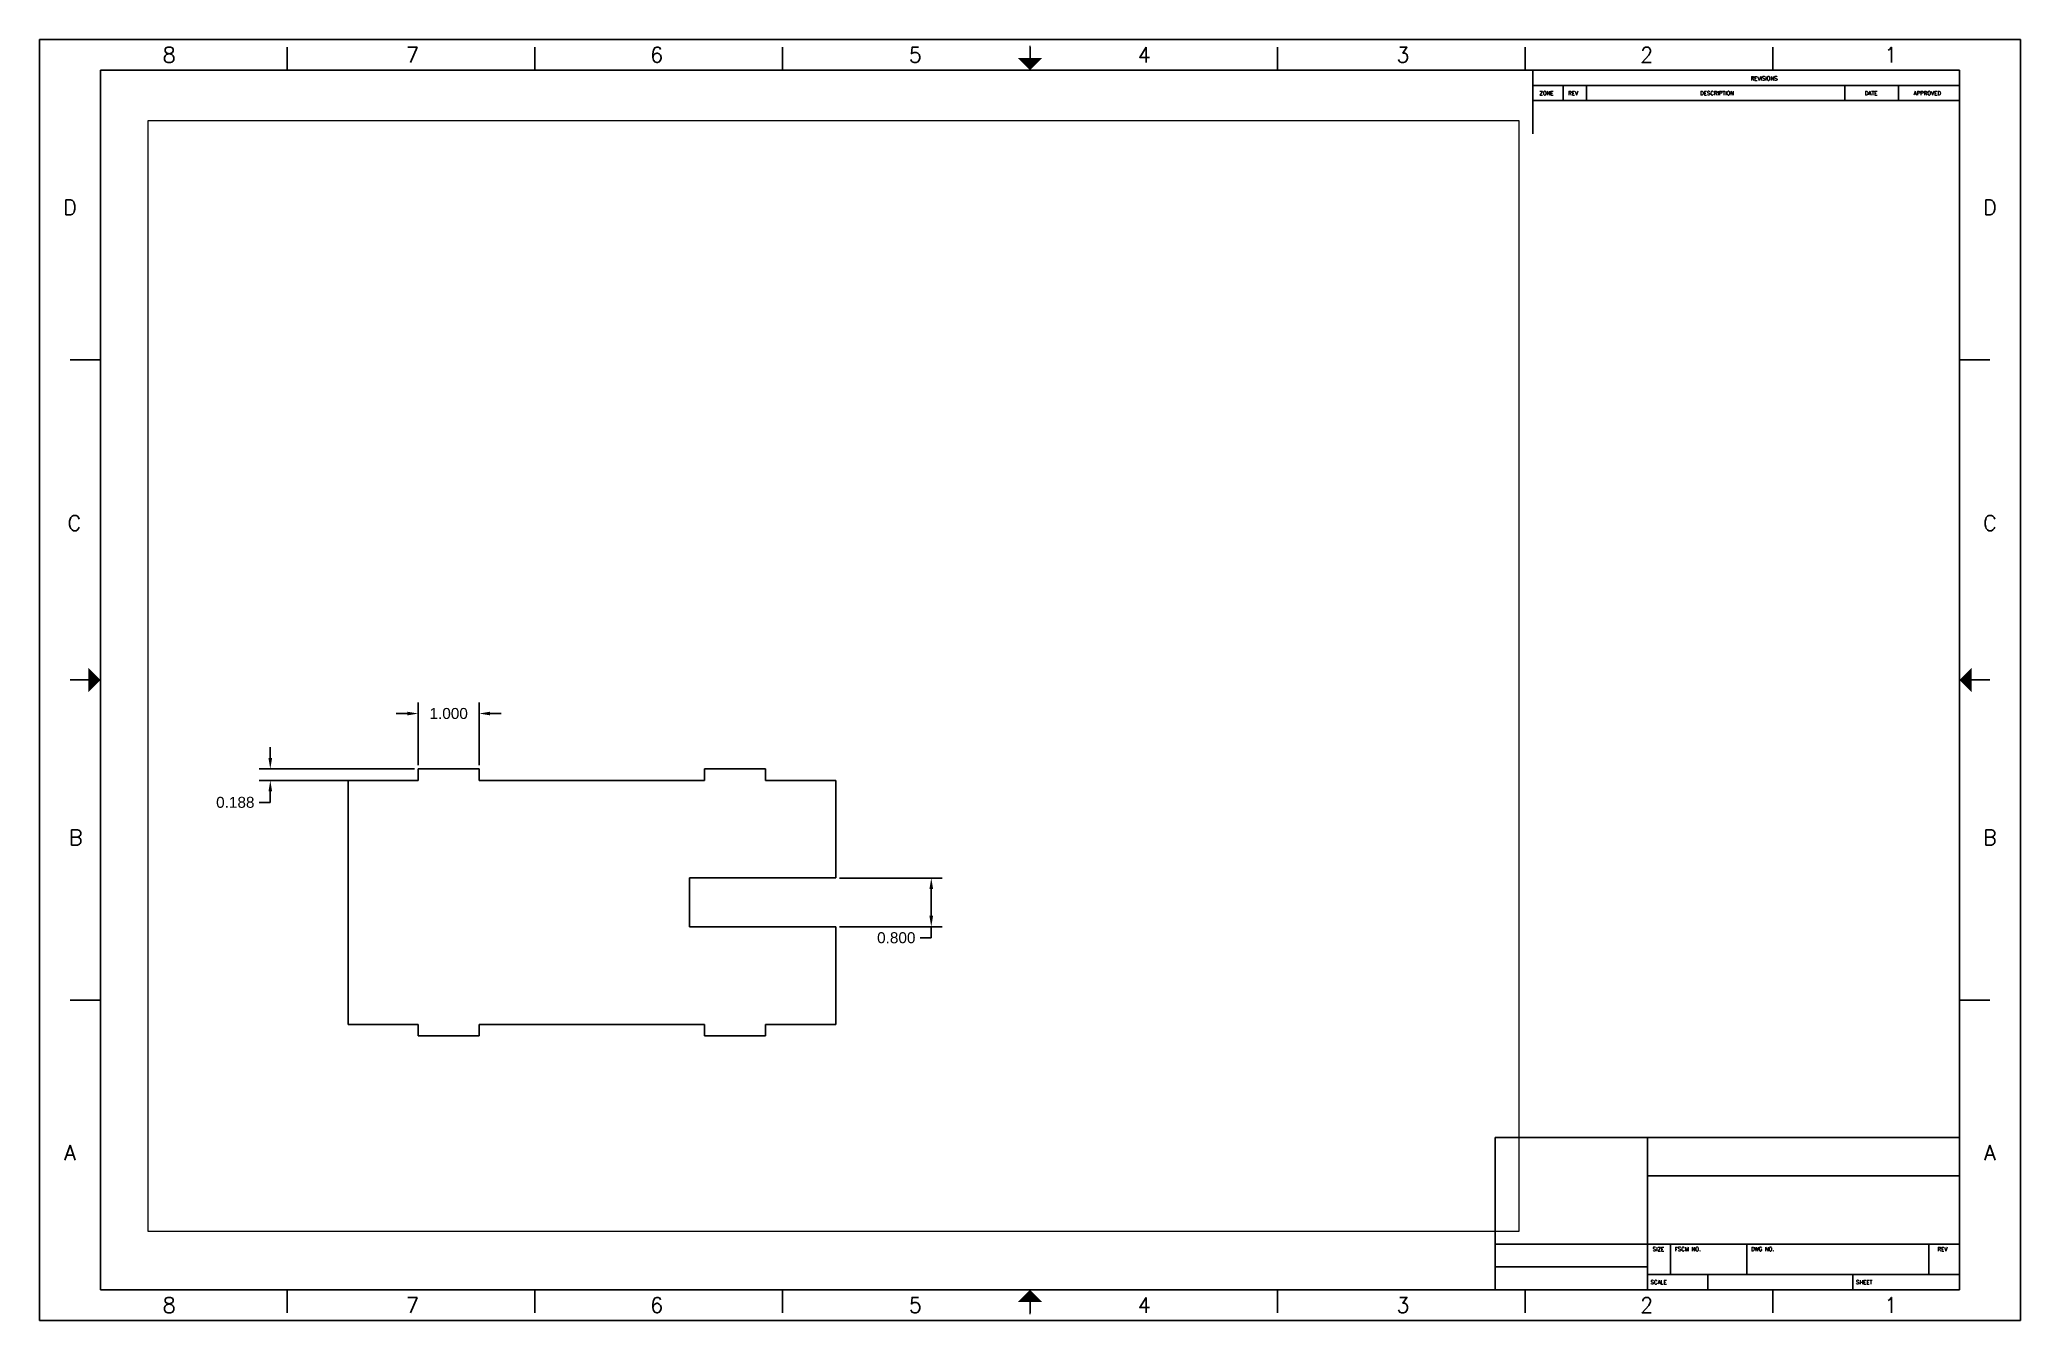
# Paper-space layout 'D-Size Layout' of a CAD drawing. Header units: inches. Extents: x 0 to 32.5, y 0 to 21.
# The model-space entities are those that its viewports show. They can reach past a viewport. Long polylines and large blocks are cut down to what shows.
import ezdxf
from ezdxf.enums import TextEntityAlignment as Align

# ---------------------------------------------------------------- set-up
doc = ezdxf.new("R2010")
doc.units = ezdxf.units.IN
doc.header["$MEASUREMENT"] = 0
for name, color, linetype in [('Model-Front', 7, 'Continuous'), ('Title Block', 7, 'Continuous'), ('Viewport', 5, 'Continuous')]:
    doc.layers.add(name, color=color, linetype=linetype)
doc.styles.add('Roman', font='romans')
doc.styles.get("Standard").update_dxf_attribs({"font": 'arial.ttf'})
doc.dimstyles.get("Standard").update_dxf_attribs({"dimscale": 0, "dimtxt": 0.18, "dimasz": 0.18, "dimexe": 0.18, "dimexo": 0.0625, "dimgap": 0.09, "dimtad": 0, "dimtih": 1, "dimtoh": 1, "dimdec": 3, "dimzin": 0, "dimdsep": 46, "dimtxsty": 'Standard', "dimcen": 0.09, "dimadec": 0, "dimazin": 0, "dimtfac": 1, "dimtdec": 3, "dimtofl": 0, "dimtmove": 0, "dimatfit": 3, "dimfxl": 1, "dimtolj": 1, "dimtzin": 0, "dimarcsym": 0})

# ---------------------------------------------------------------- blocks, each defined once
blk = doc.blocks.new('ANSI D title block')
at = {"layer": 'Title Block'}
for p, q in [((32.5, 21), (0, 21)), ((0, 21), (0, 0)), ((4.062, 20.5), (4.062, 20.875)), ((8.125, 20.5), (8.125, 20.875)), ((12.188, 20.5), (12.188, 20.875)), ((16.25, 20.5), (16.25, 20.875)), ((20.312, 20.5), (20.312, 20.875)), ((24.375, 20.5), (24.375, 20.875)), ((28.438, 20.5), (28.438, 20.875)), ((32.5, 0), (32.5, 21)), ((32.5, 20.5), (32.5, 20.875)), ((31.5, 20.5), (1, 20.5)), ((1, 20.5), (1, 0.5)), ((24.5, 19.453), (24.5, 20.5)), ((31.5, 0.5), (31.5, 20.5)), ((24.5, 20.25), (31.5, 20.25)), ((25, 20), (25, 20.25)), ((25.38, 20), (25.38, 20.25)), ((29.62, 20), (29.62, 20.25)), ((30.5, 20), (30.5, 20.25)), ((24.5, 20), (31.5, 20)), ((0.5, 15.75), (1, 15.75)), ((32, 15.75), (31.5, 15.75)), ((0.5, 10.5), (1, 10.5)), ((31.5, 10.5), (32, 10.5)), ((0.5, 5.25), (1, 5.25)), ((32, 5.25), (31.5, 5.25)), ((23.88, 3), (31.5, 3)), ((23.88, 0.5), (23.88, 3)), ((26.38, 0.5), (26.38, 3)), ((26.38, 2.37), (31.5, 2.37)), ((23.88, 1.25), (31.5, 1.25)), ((26.76, 0.75), (26.76, 1.25)), ((28.01, 0.75), (28.01, 1.25)), ((31, 0.75), (31, 1.25)), ((23.88, 0.875), (26.38, 0.875)), ((26.38, 0.75), (31.5, 0.75)), ((27.37, 0.5), (27.37, 0.75)), ((29.75, 0.5), (29.75, 0.75)), ((1, 0.5), (31.5, 0.5)), ((4.062, 0.5), (4.062, 0.125)), ((8.125, 0.5), (8.125, 0.125)), ((12.188, 0.5), (12.188, 0.125)), ((16.25, 0.125), (16.25, 0.5)), ((20.312, 0.5), (20.312, 0.125)), ((24.375, 0.5), (24.375, 0.125)), ((28.438, 0.5), (28.438, 0.125)), ((32.5, 0.125), (32.5, 0.5)), ((0, 0), (32.5, 0))]:
    blk.add_line(p, q, dxfattribs=at)
at = {"layer": 'Title Block', "const_width": 0.02}
for points in [[(16.25, 20.9), (16.25, 20.7)], [(0.6, 10.5), (0.8, 10.5)], [(0.6, 10.5), (0.6, 10.5)], [(31.9, 10.5), (31.9, 10.5)], [(16.25, 0.1), (16.25, 0.3)]]:
    blk.add_lwpolyline(points, dxfattribs=at)
at = {"layer": 'Title Block'}
for points in [[(16.05, 20.7), (16.45, 20.7), (16.25, 20.5)], [(0.8, 10.3), (0.8, 10.7), (1, 10.5)], [(31.7, 10.3), (31.7, 10.7), (31.5, 10.5)], [(16.05, 0.3), (16.45, 0.3), (16.25, 0.5)]]:
    blk.add_solid(points, dxfattribs=at)
at = {"color": 0, "style": 'Roman', "flags": 8}
for tag, p in [('FNAME', (-0.05, 6)), ('REVDATE', (-0.05, 3)), ('USER', (-0.05, 0))]:
    blk.add_attdef(tag, p, '', height=0.15, rotation=90, dxfattribs=at)
at = {"layer": 'Title Block', "style": 'Roman'}
for s, p in [('8', (2.125, 20.75)), ('7', (6.119, 20.75)), ('6', (10.125, 20.75)), ('5', (14.369, 20.75)), ('4', (18.125, 20.75)), ('3', (22.369, 20.75)), ('2', (26.369, 20.75)), ('1', (30.375, 20.75)), ('D', (0.5, 18.25)), ('D', (32, 18.25)), ('C', (0.571, 13.073)), ('C', (32, 13.073)), ('B', (0.595, 7.919)), ('B', (32, 7.919)), ('A', (0.5, 2.75)), ('A', (32, 2.75)), ('8', (2.125, 0.25)), ('7', (6.119, 0.25)), ('6', (10.125, 0.25)), ('5', (14.369, 0.25)), ('4', (18.125, 0.25)), ('3', (22.369, 0.25)), ('2', (26.369, 0.25)), ('1', (30.375, 0.25))]:
    blk.add_text(s, height=0.25, dxfattribs=at).set_placement(p, align=Align.MIDDLE_CENTER)
for s, p in [('ZONE', (24.609, 20.09)), ('REV', (25.08, 20.09)), ('DESCRIPTION', (27.246, 20.09)), ('REVISIONS', (28.075, 20.332)), ('DATE', (29.948, 20.09)), ('APPROVED', (30.748, 20.09)), ('SIZE', (26.468, 1.136)), ('FSCM NO.', (26.829, 1.136)), ('DWG NO.', (28.081, 1.136)), ('REV', (31.14, 1.136)), ('SCALE', (26.432, 0.593)), ('SHEET', (29.803, 0.593))]:
    blk.add_text(s, height=0.065, dxfattribs=at).set_placement(p)
blk = doc.blocks.new('*D3')
at = {"layer": 'Defpoints', "color": 0, "transparency": 16777216}
for p in [(2.15, 5.284), (1.15, 4.375), (2.15, 4.375)]:
    blk.add_point(p, dxfattribs=at)
at = {"layer": 'Model-Front', "color": 0, "lineweight": -2, "transparency": 16777216}
for p, q in [((0.97, 5.284), (0.79, 5.284)), ((1.15, 4.437), (1.15, 5.464)), ((2.15, 4.437), (2.15, 5.464)), ((2.33, 5.284), (2.51, 5.284))]:
    blk.add_line(p, q, dxfattribs=at)
at = {"layer": 'Model-Front', "color": 0, "transparency": 16777216}
for points in [[(0.97, 5.314), (0.97, 5.254), (1.15, 5.284)], [(2.33, 5.314), (2.33, 5.254), (2.15, 5.284)]]:
    blk.add_solid(points, dxfattribs=at)
at = {"layer": 'Model-Front', "color": 0, "transparency": 16777216, "insert": (1.65, 5.284), "char_height": 0.18, "attachment_point": 5}
blk.add_mtext('\\A1;1.000', dxfattribs=at)
blk = doc.blocks.new('*D4')
at = {"layer": 'Defpoints', "color": 0, "transparency": 16777216}
for p in [(1.15, 4.375), (-1.277, 4.187), (1.15, 4.187)]:
    blk.add_point(p, dxfattribs=at)
at = {"layer": 'Model-Front', "color": 0, "lineweight": -2, "transparency": 16777216}
for p, q in [((-1.277, 4.555), (-1.277, 4.735)), ((1.087, 4.375), (-1.457, 4.375)), ((1.087, 4.187), (-1.457, 4.187)), ((-1.277, 4.007), (-1.277, 3.827)), ((-1.277, 3.827), (-1.457, 3.827))]:
    blk.add_line(p, q, dxfattribs=at)
at = {"layer": 'Model-Front', "color": 0, "transparency": 16777216}
for points in [[(-1.307, 4.555), (-1.247, 4.555), (-1.277, 4.375)], [(-1.307, 4.007), (-1.247, 4.007), (-1.277, 4.187)]]:
    blk.add_solid(points, dxfattribs=at)
at = {"layer": 'Model-Front', "color": 0, "transparency": 16777216, "insert": (-1.851, 3.827), "char_height": 0.18, "attachment_point": 5}
blk.add_mtext('\\A1;0.188', dxfattribs=at)
blk = doc.blocks.new('*D5')
at = {"layer": 'Defpoints', "color": 0, "transparency": 16777216}
for p in [(8, 2.587), (8, 1.788), (9.568, 1.788)]:
    blk.add_point(p, dxfattribs=at)
at = {"layer": 'Model-Front', "color": 0, "lineweight": -2, "transparency": 16777216}
for p, q in [((8.062, 2.587), (9.748, 2.587)), ((9.568, 2.407), (9.568, 1.968)), ((8.062, 1.788), (9.748, 1.788)), ((9.568, 1.788), (9.568, 1.607)), ((9.568, 1.607), (9.388, 1.607))]:
    blk.add_line(p, q, dxfattribs=at)
at = {"layer": 'Model-Front', "color": 0, "transparency": 16777216}
for points in [[(9.538, 2.407), (9.598, 2.407), (9.568, 2.587)], [(9.538, 1.968), (9.598, 1.968), (9.568, 1.788)]]:
    blk.add_solid(points, dxfattribs=at)
at = {"layer": 'Model-Front', "color": 0, "transparency": 16777216, "insert": (8.994, 1.607), "char_height": 0.18, "attachment_point": 5}
blk.add_mtext('\\A1;0.800', dxfattribs=at)

msp = doc.modelspace()

# ---------------------------------------------------------------- linework, layer by layer
at = {"layer": 'Model-Front'}
for p, q in [((1.15, 4.1875), (1.15, 4.375)), ((1.15, 4.375), (2.15, 4.375)), ((2.15, 4.1875), (2.15, 4.375)), ((6.85, 4.375), (5.85, 4.375)), ((5.85, 4.1875), (5.85, 4.375)), ((6.85, 4.1875), (6.85, 4.375)), ((0, 4.1875), (1.15, 4.1875)), ((0, 0.1875), (0, 4.1875)), ((2.15, 4.1875), (5.85, 4.1875)), ((8, 4.1875), (6.85, 4.1875)), ((8, 4.1875), (8, 2.5875)), ((8, 2.5875), (5.6, 2.5875)), ((5.6, 2.5875), (5.6, 1.7875)), ((8, 1.7875), (5.6, 1.7875)), ((8, 0.1875), (8, 1.7875)), ((0, 0.1875), (1.15, 0.1875)), ((1.15, 0.1875), (1.15, 0)), ((2.15, 0.1875), (2.15, 0)), ((2.15, 0.1875), (5.85, 0.1875)), ((5.85, 0), (5.85, 0.1875)), ((8, 0.1875), (6.85, 0.1875)), ((6.85, 0), (6.85, 0.1875)), ((1.15, 0), (2.15, 0)), ((6.85, 0), (5.85, 0))]:
    msp.add_line(p, q, dxfattribs=at)

# ---------------------------------------------------------------- dimensions: what is measured, and where the dimension line sits
dim = msp.add_linear_dim(base=(2.15, 5.2838), p1=(1.15, 4.375), p2=(2.15, 4.375), dimstyle='Standard', override={"dimscale": 1}, dxfattribs=at)
dim.commit()
dim.dimension.update_dxf_attribs({"geometry": '*D3', "text_midpoint": (1.65, 5.2838)})
for base, p1, p2, picture, middle in [((-1.2771921334, 4.1875), (1.15, 4.375), (1.15, 4.1875), '*D4', (-1.8510802644, 3.8275)), ((9.5677, 1.7875), (8, 2.5875), (8, 1.7875), '*D5', (8.9943, 1.6075))]:
    dim = msp.add_linear_dim(base=base, p1=p1, p2=p2, angle=90, dimstyle='Standard', override={"dimscale": 1}, dxfattribs=at)
    dim.commit()
    dim.dimension.update_dxf_attribs({"geometry": picture, "text_midpoint": middle})

psp = doc.layouts.new('D-Size Layout')

# ---------------------------------------------------------------- block references
at = {"layer": 'Title Block'}
psp.add_blockref('ANSI D title block', (0, 0), dxfattribs=at)

# ---------------------------------------------------------------- viewports
at = {"layer": 'Viewport'}
psp.add_viewport(center=(13.026, 10.564), size=(22.497, 18.20451), view_center_point=(7.9641, 5.8981), view_height=18.204508, dxfattribs=at)

doc.saveas('drawing.dxf')
